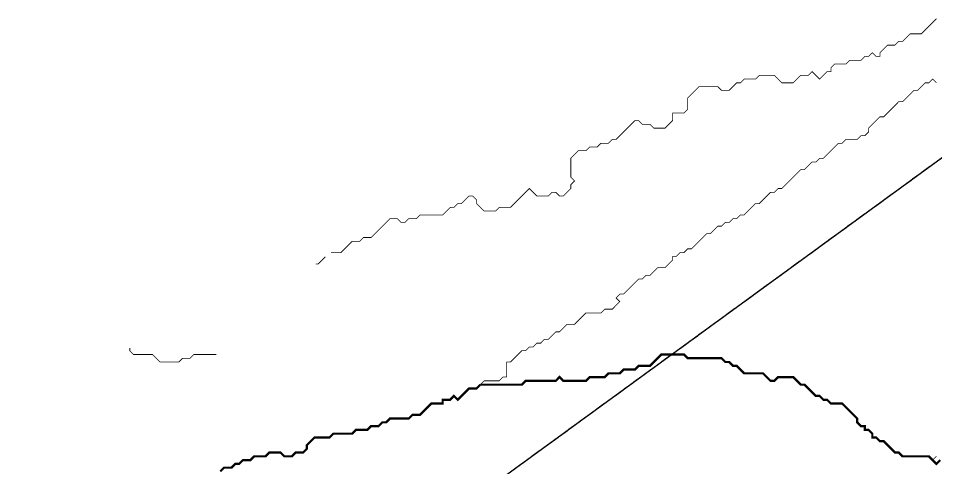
# Model space of a CAD drawing. Header units: metres. Extents: x 442821 to 452274, y 2561971 to 2571293.
# Drawn here: x 443825 to 444798, y 2566832 to 2567309 of the extents above; entities that cross this region are included whole.
import ezdxf

# ---------------------------------------------------------------- set-up
doc = ezdxf.new("R2010")
doc.units = ezdxf.units.M
doc.header["$LTSCALE"] = 8
doc.linetypes.add('DASHED', pattern=[1.524, 1.27, -0.254])
for name, color, linetype in [('A_CATCHMENTS', 7, 'Continuous'), ('A_ENVELOPE', 3, 'Continuous'), ('A_STREAMS', 5, 'Continuous')]:
    doc.layers.add(name, color=color, linetype=linetype)

msp = doc.modelspace()

# ---------------------------------------------------------------- linework, layer by layer
at = {"layer": 'A_CATCHMENTS', "color": 3, "linetype": 'DASHED'}
msp.add_lwpolyline([(444349.98737683205, 2566829.9349550745), (444822.4616631429, 2567173.824467263)], dxfattribs=at)
at = {"layer": 'A_ENVELOPE', "color": 3}
msp.add_lwpolyline([(443922.935975596, 2562555.549201416), (443114.8019931225, 2564922.9063971327), (443209.87657929584, 2566349.025189733), (444250.9432978939, 2566757.8459102777), (445002.03252866346, 2567304.524780775)], dxfattribs=at)
at = {"layer": 'A_STREAMS', "color": 5}
for points, const_width in [([(444799.172179, 2567308.430882), (444795.171627, 2567304.429486), (444791.171075, 2567300.428091), (444787.170524, 2567296.426696), (444783.169972, 2567292.425301), (444779.16942, 2567292.425301), (444775.168869, 2567292.425301), (444771.168317, 2567292.425301), (444767.167765, 2567288.423905), (444763.167214, 2567284.42251), (444759.166662, 2567284.42251), (444755.16611, 2567280.421115), (444751.165558, 2567280.421115), (444747.165007, 2567280.421115), (444743.164455, 2567276.41972), (444739.163903, 2567272.418324), (444739.163903, 2567268.416929), (444735.163352, 2567268.416929), (444731.1628, 2567272.418324), (444727.162248, 2567268.416929), (444723.161697, 2567268.416929), (444719.161145, 2567264.415534), (444715.160593, 2567264.415534), (444711.160042, 2567264.415534), (444707.15949, 2567264.415534), (444703.158938, 2567260.414139), (444699.158386, 2567260.414139), (444695.157835, 2567260.414139), (444691.157283, 2567260.414139), (444687.156731, 2567256.412743), (444687.156731, 2567252.411348), (444683.15618, 2567252.411348), (444679.155628, 2567248.409953), (444675.155076, 2567244.408558), (444671.154525, 2567248.409953), (444667.153973, 2567252.411348), (444663.153421, 2567248.409953), (444659.15287, 2567248.409953), (444655.152318, 2567248.409953), (444651.151766, 2567244.408558), (444647.151214, 2567240.407162), (444643.150663, 2567240.407162), (444639.150111, 2567240.407162), (444635.149559, 2567240.407162), (444631.149008, 2567244.408558), (444627.148456, 2567248.409953), (444623.147904, 2567248.409953), (444619.147353, 2567248.409953), (444615.146801, 2567248.409953), (444611.146249, 2567248.409953), (444607.145698, 2567244.408558), (444603.145146, 2567244.408558), (444599.144594, 2567244.408558), (444595.144042, 2567244.408558), (444591.143491, 2567240.407162), (444587.142939, 2567240.407162), (444583.142387, 2567236.405767), (444579.141836, 2567232.404372), (444575.141284, 2567232.404372), (444571.140732, 2567232.404372), (444567.140181, 2567236.405767), (444563.139629, 2567236.405767), (444559.139077, 2567236.405767), (444555.138526, 2567236.405767), (444551.137974, 2567236.405767), (444547.137422, 2567236.405767), (444543.13687, 2567232.404372), (444539.136319, 2567228.402977), (444535.135767, 2567224.401581), (444535.135767, 2567220.400186), (444535.135767, 2567216.398791), (444535.135767, 2567212.397396), (444531.135215, 2567208.396), (444527.134664, 2567208.396), (444523.134112, 2567208.396), (444519.13356, 2567208.396), (444519.13356, 2567204.394605), (444519.13356, 2567200.39321), (444515.133009, 2567196.391815), (444511.132457, 2567192.390419), (444507.131905, 2567192.390419), (444503.131354, 2567192.390419), (444499.130802, 2567192.390419), (444495.13025, 2567196.391815), (444491.129698, 2567196.391815), (444487.129147, 2567196.391815), (444483.128595, 2567200.39321), (444479.128043, 2567200.39321), (444475.127492, 2567196.391815), (444471.12694, 2567192.390419), (444467.126388, 2567188.389024), (444463.125837, 2567184.387629), (444459.125285, 2567180.386233), (444455.124733, 2567180.386233), (444451.124182, 2567176.384838), (444447.12363, 2567176.384838), (444443.123078, 2567176.384838), (444439.122526, 2567172.383443), (444435.121975, 2567172.383443), (444431.121423, 2567172.383443), (444427.120871, 2567168.382048), (444423.12032, 2567168.382048), (444419.119768, 2567168.382048), (444415.119216, 2567164.380652), (444411.118665, 2567160.379257), (444411.118665, 2567156.377862), (444411.118665, 2567152.376467), (444411.118665, 2567148.375071), (444411.118665, 2567144.373676), (444411.118665, 2567140.372281), (444415.119216, 2567136.370886), (444411.118665, 2567132.36949), (444411.118665, 2567128.368095), (444407.118113, 2567124.3667), (444403.117561, 2567120.365305), (444399.11701, 2567120.365305), (444395.116458, 2567124.3667), (444391.115906, 2567124.3667), (444387.115354, 2567120.365305), (444383.114803, 2567120.365305), (444379.114251, 2567120.365305), (444375.113699, 2567120.365305), (444371.113148, 2567124.3667), (444367.112596, 2567128.368095), (444363.112044, 2567124.3667), (444359.111493, 2567120.365305), (444355.110941, 2567116.363909), (444351.110389, 2567112.362514), (444347.109838, 2567108.361119), (444343.109286, 2567108.361119), (444339.108734, 2567108.361119), (444335.108182, 2567108.361119), (444331.107631, 2567104.359724), (444327.107079, 2567104.359724), (444323.106527, 2567104.359724), (444319.105976, 2567104.359724), (444315.105424, 2567108.361119), (444311.104872, 2567112.362514), (444311.104872, 2567116.363909), (444307.104321, 2567120.365305), (444303.103769, 2567120.365305), (444299.103217, 2567116.363909), (444295.102666, 2567112.362514), (444291.102114, 2567112.362514), (444287.101562, 2567108.361119), (444283.10101, 2567108.361119), (444279.100459, 2567104.359724), (444275.099907, 2567100.358328), (444271.099355, 2567100.358328), (444267.098804, 2567100.358328), (444263.098252, 2567100.358328), (444259.0977, 2567100.358328), (444255.097149, 2567100.358328), (444251.096597, 2567100.358328), (444247.096045, 2567096.356933), (444243.095494, 2567096.356933), (444239.094942, 2567096.356933), (444235.09439, 2567092.355538), (444231.093838, 2567092.355538), (444227.093287, 2567096.356933), (444223.092735, 2567096.356933), (444219.092183, 2567096.356933), (444215.091632, 2567092.355538), (444211.09108, 2567088.354143), (444207.090528, 2567084.352747), (444203.089977, 2567080.351352), (444199.089425, 2567076.349957), (444195.088873, 2567076.349957), (444191.088322, 2567076.349957), (444187.08777, 2567072.348562), (444183.087218, 2567072.348562), (444179.086666, 2567072.348562), (444175.086115, 2567068.347166), (444171.085563, 2567064.345771), (444167.085011, 2567060.344376), (444163.08446, 2567060.344376), (444159.083908, 2567060.344376), (444156.758423714, 2567060.344376)], 0.8), ([(444799.172179, 2567240.407162), (444795.171627, 2567244.408558), (444791.171075, 2567240.407162), (444787.170524, 2567240.407162), (444783.169972, 2567236.405767), (444779.16942, 2567232.404372), (444775.168869, 2567232.404372), (444771.168317, 2567228.402977), (444767.167765, 2567224.401581), (444763.167214, 2567220.400186), (444759.166662, 2567220.400186), (444755.16611, 2567216.398791), (444751.165558, 2567212.397396), (444747.165007, 2567208.396), (444743.164455, 2567204.394605), (444739.163903, 2567204.394605), (444735.163352, 2567200.39321), (444731.1628, 2567196.391815), (444727.162248, 2567192.390419), (444727.162248, 2567188.389024), (444723.161697, 2567184.387629), (444719.161145, 2567184.387629), (444715.160593, 2567180.386233), (444711.160042, 2567180.386233), (444707.15949, 2567180.386233), (444703.158938, 2567180.386233), (444699.158386, 2567176.384838), (444695.157835, 2567176.384838), (444691.157283, 2567172.383443), (444687.156731, 2567168.382048), (444683.15618, 2567164.380652), (444679.155628, 2567160.379257), (444675.155076, 2567160.379257), (444671.154525, 2567156.377862), (444667.153973, 2567156.377862), (444663.153421, 2567152.376467), (444659.15287, 2567148.375071), (444655.152318, 2567148.375071), (444651.151766, 2567144.373676), (444647.151214, 2567140.372281), (444643.150663, 2567136.370886), (444639.150111, 2567132.36949), (444635.149559, 2567128.368095), (444631.149008, 2567128.368095), (444627.148456, 2567124.3667), (444623.147904, 2567124.3667), (444619.147353, 2567120.365305), (444615.146801, 2567116.363909), (444611.146249, 2567112.362514), (444607.145698, 2567112.362514), (444603.145146, 2567108.361119), (444599.144594, 2567104.359724), (444595.144042, 2567100.358328), (444591.143491, 2567100.358328), (444587.142939, 2567096.356933), (444583.142387, 2567096.356933), (444579.141836, 2567092.355538), (444575.141284, 2567092.355538), (444571.140732, 2567088.354143), (444567.140181, 2567088.354143), (444563.139629, 2567084.352747), (444559.139077, 2567080.351352), (444555.138526, 2567080.351352), (444551.137974, 2567076.349957), (444547.137422, 2567072.348562), (444543.13687, 2567068.347166), (444539.136319, 2567064.345771), (444535.135767, 2567064.345771), (444531.135215, 2567060.344376), (444527.134664, 2567060.344376), (444523.134112, 2567056.342981), (444519.13356, 2567056.342981), (444519.13356, 2567052.341585), (444515.133009, 2567048.34019), (444511.132457, 2567044.338795), (444507.131905, 2567044.338795), (444503.131354, 2567044.338795), (444499.130802, 2567040.3374), (444495.13025, 2567036.336004), (444491.129698, 2567036.336004), (444487.129147, 2567032.334609), (444483.128595, 2567032.334609), (444479.128043, 2567028.333214), (444475.127492, 2567024.331819), (444471.12694, 2567020.330423), (444467.126388, 2567016.329028), (444463.125837, 2567016.329028), (444459.125285, 2567012.327633), (444463.125837, 2567008.326238), (444459.125285, 2567004.324842), (444455.124733, 2567000.323447), (444451.124182, 2567000.323447), (444447.12363, 2567000.323447), (444443.123078, 2566996.322052), (444439.122526, 2566996.322052), (444435.121975, 2566996.322052), (444431.121423, 2566996.322052), (444427.120871, 2566996.322052), (444423.12032, 2566992.320657), (444419.119768, 2566988.319261), (444415.119216, 2566984.317866), (444411.118665, 2566984.317866), (444407.118113, 2566984.317866), (444403.117561, 2566980.316471), (444399.11701, 2566976.315076), (444395.116458, 2566976.315076), (444391.115906, 2566972.31368), (444387.115354, 2566968.312285), (444383.114803, 2566968.312285), (444379.114251, 2566964.31089), (444375.113699, 2566964.31089), (444371.113148, 2566960.309495), (444367.112596, 2566960.309495), (444363.112044, 2566956.308099), (444359.111493, 2566956.308099), (444355.110941, 2566952.306704), (444351.110389, 2566948.305309), (444347.109838, 2566944.303913), (444343.109286, 2566944.303913), (444343.109286, 2566940.302518), (444343.109286, 2566936.301123), (444343.109286, 2566932.299728), (444343.109286, 2566928.298332), (444339.108734, 2566928.298332), (444335.108182, 2566924.296937), (444331.107631, 2566924.296937), (444327.107079, 2566924.296937), (444323.106527, 2566924.296937), (444319.105976, 2566924.296937), (444315.105424, 2566920.295542)], 0.8), ([(444150.60699379805, 2567055.8670694157), (444147.082253, 2567052.341585), (444143.081701, 2567048.34019), (444140.265715992, 2567048.34019)], 0.8), ([(444035.066806, 2566952.306704), (444031.066254, 2566952.306704), (444027.065702, 2566952.306704), (444023.06515, 2566952.306704), (444019.064599, 2566952.306704), (444015.064047, 2566952.306704), (444011.063495, 2566952.306704), (444007.062944, 2566948.305309), (444003.062392, 2566948.305309), (443999.06184, 2566948.305309), (443995.061289, 2566944.303913), (443991.060737, 2566944.303913), (443987.060185, 2566944.303913), (443983.059634, 2566944.303913), (443979.059082, 2566944.303913), (443975.05853, 2566944.303913), (443971.057978, 2566948.305309), (443967.057427, 2566952.306704), (443963.056875, 2566952.306704), (443959.056323, 2566952.306704), (443955.055772, 2566952.306704), (443951.05522, 2566952.306704), (443947.054668, 2566952.306704), (443943.054117, 2566956.308099), (443943.054117, 2566959.241962676)], 0.8), ([(444795.171627, 2566840.267637), (444791.171075, 2566844.269032), (444787.170524, 2566844.269032), (444783.169972, 2566844.269032), (444779.16942, 2566844.269032), (444775.168869, 2566844.269032), (444771.168317, 2566844.269032), (444767.167765, 2566844.269032), (444763.167214, 2566844.269032), (444759.166662, 2566848.270427), (444755.16611, 2566848.270427), (444751.165558, 2566852.271823), (444747.165007, 2566856.273218), (444743.164455, 2566860.274613), (444739.163903, 2566860.274613), (444735.163352, 2566864.276008), (444731.1628, 2566864.276008), (444731.1628, 2566868.277404), (444727.162248, 2566872.278799), (444723.161697, 2566872.278799), (444723.161697, 2566876.280194), (444719.161145, 2566876.280194), (444715.160593, 2566880.281589), (444715.160593, 2566884.282985), (444711.160042, 2566888.28438), (444707.15949, 2566892.285775), (444703.158938, 2566896.28717), (444699.158386, 2566900.288566), (444695.157835, 2566900.288566), (444691.157283, 2566900.288566), (444687.156731, 2566900.288566), (444683.15618, 2566904.289961), (444679.155628, 2566904.289961), (444675.155076, 2566908.291356), (444671.154525, 2566908.291356), (444667.153973, 2566912.292751), (444663.153421, 2566916.294147), (444659.15287, 2566920.295542), (444655.152318, 2566920.295542), (444651.151766, 2566924.296937), (444647.151214, 2566928.298332), (444643.150663, 2566928.298332), (444639.150111, 2566928.298332), (444635.149559, 2566928.298332), (444631.149008, 2566928.298332), (444627.148456, 2566924.296937), (444623.147904, 2566924.296937), (444619.147353, 2566928.298332), (444615.146801, 2566932.299728), (444611.146249, 2566932.299728), (444607.145698, 2566932.299728), (444603.145146, 2566932.299728), (444599.144594, 2566932.299728), (444595.144042, 2566932.299728), (444591.143491, 2566936.301123), (444587.142939, 2566940.302518), (444583.142387, 2566940.302518), (444579.141836, 2566944.303913), (444575.141284, 2566944.303913), (444571.140732, 2566948.305309), (444567.140181, 2566948.305309), (444563.139629, 2566948.305309), (444559.139077, 2566948.305309), (444555.138526, 2566948.305309), (444551.137974, 2566948.305309), (444547.137422, 2566948.305309), (444543.13687, 2566948.305309), (444539.136319, 2566948.305309), (444535.135767, 2566948.305309), (444531.135215, 2566952.306704), (444527.134664, 2566952.306704), (444523.134112, 2566952.306704), (444519.13356, 2566952.306704), (444515.133009, 2566952.306704), (444511.132457, 2566952.306704), (444507.131905, 2566952.306704), (444503.131354, 2566948.305309), (444499.130802, 2566944.303913), (444495.13025, 2566940.302518), (444491.129698, 2566940.302518), (444487.129147, 2566940.302518), (444483.128595, 2566940.302518), (444479.128043, 2566936.301123), (444475.127492, 2566936.301123), (444471.12694, 2566936.301123), (444467.126388, 2566936.301123), (444463.125837, 2566932.299728), (444459.125285, 2566932.299728), (444455.124733, 2566932.299728), (444451.124182, 2566932.299728), (444447.12363, 2566928.298332), (444443.123078, 2566928.298332), (444439.122526, 2566928.298332), (444435.121975, 2566928.298332), (444431.121423, 2566928.298332), (444427.120871, 2566924.296937), (444423.12032, 2566924.296937), (444419.119768, 2566924.296937), (444415.119216, 2566924.296937), (444411.118665, 2566924.296937), (444407.118113, 2566924.296937), (444403.117561, 2566924.296937), (444399.11701, 2566928.298332), (444395.116458, 2566924.296937), (444391.115906, 2566924.296937), (444387.115354, 2566924.296937), (444383.114803, 2566924.296937), (444379.114251, 2566924.296937), (444375.113699, 2566924.296937), (444371.113148, 2566924.296937), (444367.112596, 2566924.296937), (444363.112044, 2566924.296937), (444359.111493, 2566920.295542), (444355.110941, 2566920.295542), (444351.110389, 2566920.295542), (444347.109838, 2566920.295542), (444343.109286, 2566920.295542), (444339.108734, 2566920.295542), (444335.108182, 2566920.295542), (444331.107631, 2566920.295542), (444327.107079, 2566920.295542), (444323.106527, 2566920.295542), (444319.105976, 2566920.295542), (444315.105424, 2566920.295542)], 2.4000000000000004), ([(444315.105424, 2566920.295542), (444311.104872, 2566916.294147), (444307.104321, 2566916.294147), (444303.103769, 2566916.294147), (444299.103217, 2566912.292751), (444295.102666, 2566908.291356), (444291.102114, 2566904.289961), (444287.101562, 2566908.291356), (444283.10101, 2566904.289961), (444279.100459, 2566904.289961), (444275.099907, 2566904.289961), (444275.099907, 2566900.288566), (444271.099355, 2566900.288566), (444267.098804, 2566900.288566), (444263.098252, 2566900.288566), (444259.0977, 2566896.28717), (444255.097149, 2566892.285775), (444251.096597, 2566888.28438), (444247.096045, 2566888.28438), (444243.095494, 2566888.28438), (444239.094942, 2566884.282985), (444235.09439, 2566884.282985), (444231.093838, 2566884.282985), (444227.093287, 2566884.282985), (444223.092735, 2566884.282985), (444219.092183, 2566884.282985), (444215.091632, 2566880.281589), (444211.09108, 2566880.281589), (444207.090528, 2566876.280194), (444203.089977, 2566876.280194), (444199.089425, 2566876.280194), (444195.088873, 2566872.278799), (444191.088322, 2566872.278799), (444187.08777, 2566872.278799), (444183.087218, 2566872.278799), (444179.086666, 2566868.277404), (444175.086115, 2566868.277404), (444171.085563, 2566868.277404), (444167.085011, 2566868.277404), (444163.08446, 2566868.277404), (444159.083908, 2566868.277404), (444155.083356, 2566864.276008), (444151.082805, 2566864.276008), (444147.082253, 2566864.276008), (444143.081701, 2566864.276008), (444139.08115, 2566864.276008), (444135.080598, 2566860.274613), (444131.080046, 2566856.273218), (444131.080046, 2566852.271823), (444127.079494, 2566848.270427), (444123.078943, 2566848.270427), (444119.078391, 2566848.270427), (444115.077839, 2566844.269032), (444111.077288, 2566844.269032), (444107.076736, 2566844.269032), (444103.076184, 2566848.270427), (444099.075633, 2566848.270427), (444095.075081, 2566848.270427), (444091.074529, 2566848.270427), (444087.073978, 2566844.269032), (444083.073426, 2566844.269032), (444079.072874, 2566844.269032), (444075.072322, 2566844.269032), (444071.071771, 2566840.267637), (444067.071219, 2566840.267637), (444063.070667, 2566840.267637), (444059.070116, 2566836.266242), (444055.069564, 2566836.266242), (444051.069012, 2566832.264846), (444047.068461, 2566832.264846), (444043.067909, 2566832.264846), (444039.067357, 2566828.263451)], 2.4000000000000004), ([(444799.172179, 2566844.269032), (444795.171627, 2566840.267637)], 0.8), ([(444803.17273, 2566840.267637), (444799.172179, 2566836.266242), (444795.171627, 2566840.267637)], 2.4000000000000004)]:
    msp.add_lwpolyline(points, dxfattribs=dict(at, const_width=const_width))

doc.saveas('drawing.dxf')
